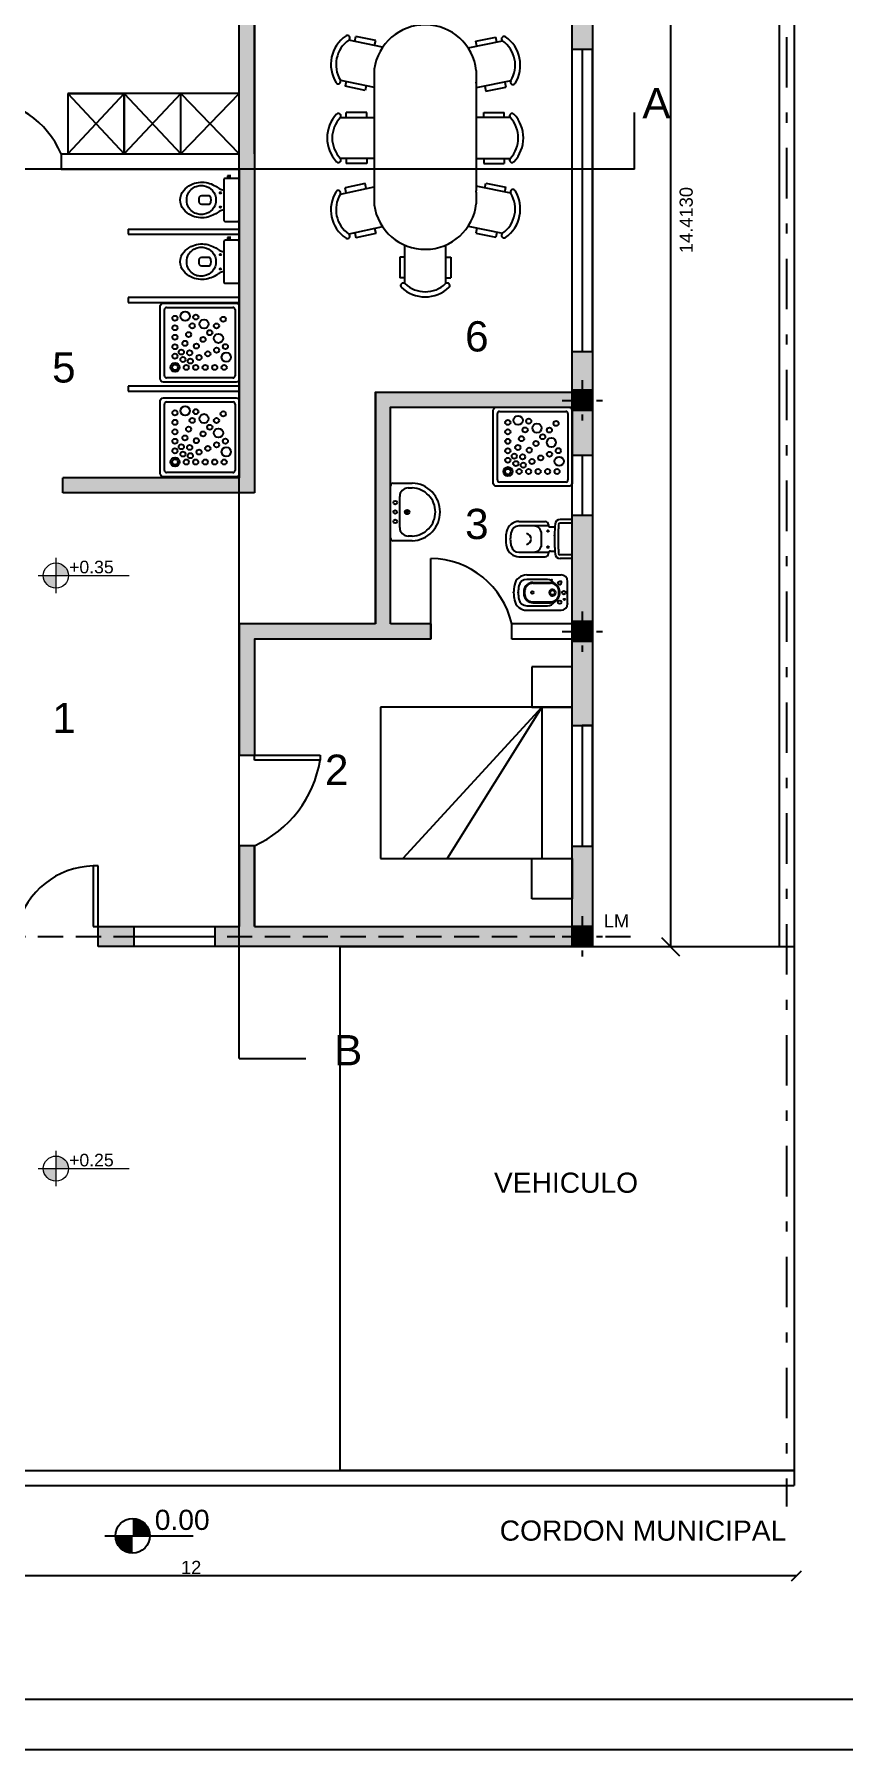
# Model space of a CAD drawing. Header units: millimetres. Extents: x 2439 to 2849, y 1282 to 1398.
# Drawn here: x 2483.49 to 2491.51, y 1326.82 to 1343.84 of the extents above; entities that cross this region are included whole.
import ezdxf

# ---------------------------------------------------------------- set-up
doc = ezdxf.new("R2010")
doc.units = ezdxf.units.MM
for name, pattern in [('ACAD_ISO04W100', [30, 24, -3, 0, -3]), ('DASHDOT', [1, 0.5, -0.25, 0, -0.25]), ('DASHED2', [0.375, 0.25, -0.125])]:
    doc.linetypes.add(name, pattern=pattern)
for name, color, linetype in [('Eje', 7, 'DASHDOT'), ('HA', 80, 'Continuous'), ('LM', 7, 'DASHED2'), ('Muro', 3, 'Continuous'), ('Ventanas', 6, 'Continuous')]:
    doc.layers.add(name, color=color, linetype=linetype)
doc.styles.get("Standard").update_dxf_attribs({"font": 'arial.ttf'})
doc.dimstyles.new('Joel', dxfattribs={"dimtxt": 0.13, "dimasz": 0.1, "dimexe": 1.25, "dimexo": 0.625, "dimgap": 0.0176, "dimtad": 1, "dimtxsty": 'Standard', "dimblk": 'OBLIQUE', "dimcen": 2.5, "dimse1": 1, "dimse2": 1, "dimclre": 256, "dimadec": 0, "dimazin": 0, "dimtfac": 1, "dimtmove": 0, "dimatfit": 3, "dimldrblk": 'OBLIQUE', "dimfxl": 1, "dimarcsym": 0})
doc.dimstyles.get("Standard").update_dxf_attribs({"dimtxt": 0.13, "dimasz": 0.18, "dimexe": 0.18, "dimexo": 0.0625, "dimgap": 0.09, "dimtad": 2, "dimdec": 4, "dimzin": 0, "dimdsep": 46, "dimtxsty": 'Standard', "dimblk": 'OBLIQUE', "dimcen": 0.09, "dimse1": 1, "dimse2": 1, "dimadec": 0, "dimazin": 0, "dimtfac": 1, "dimtdec": 4, "dimtofl": 0, "dimtmove": 1, "dimatfit": 0, "dimldrblk": 'OBLIQUE', "dimfxl": 1, "dimtolj": 1, "dimtzin": 0, "dimarcsym": 0})

# ---------------------------------------------------------------- blocks, each defined once
blk = doc.blocks.new('Armario')
for p, q in [((-0.102, 0.368), (-1.802, 0.368)), ((-1.802, 0.368), (-1.242, 0.368)), ((-1.242, 0.368), (-1.802, -0.232)), ((-1.802, 0.368), (-1.242, -0.232)), ((-1.802, 0.368), (-1.802, -0.232)), ((-1.242, 0.368), (-1.242, -0.232)), ((-0.682, 0.368), (-1.242, -0.232)), ((-1.242, -0.232), (-1.242, 0.368)), ((-1.242, 0.368), (-0.682, -0.232)), ((-0.682, -0.232), (-0.682, 0.368)), ((-0.682, 0.368), (-0.102, -0.232)), ((-0.102, 0.368), (-0.682, -0.232)), ((-0.102, -0.232), (-0.102, 0.368)), ((-1.802, -0.232), (-0.102, -0.232)), ((-1.242, -0.232), (-0.682, -0.232))]:
    blk.add_line(p, q)
blk = doc.blocks.new('MATRI-01')
for p, q in [((-0.736, 0.984), (-1.136, 0.984)), ((-1.136, 0.984), (-1.136, 0.584)), ((0.764, 0.984), (-0.736, 0.984)), ((-0.736, 0.984), (-0.736, -0.916)), ((-0.736, 0.584), (-0.736, 0.984)), ((0.764, -0.916), (0.764, 0.984)), ((0.764, 0.984), (1.164, 0.984)), ((0.764, 0.584), (0.764, 0.984)), ((1.164, 0.984), (1.164, 0.584)), ((-0.736, 0.684), (0.764, 0.684)), ((-0.736, 0.684), (0.764, -0.255)), ((-0.736, 0.684), (0.764, -0.695)), ((-1.136, 0.584), (-0.736, 0.584)), ((1.164, 0.584), (0.764, 0.584)), ((-0.736, -0.916), (0.764, -0.916))]:
    blk.add_line(p, q)
blk = doc.blocks.new('Col20x20')
at = {"layer": 'HA'}
h = blk.add_hatch(color=256, dxfattribs=at)
h.dxf.hatch_style = 1
h.paths.add_polyline_path([(-0.1, 0.1), (-0.1, -0.1), (0.1, -0.1), (0.1, 0.1)])
for p, q in [((-0.1, 0.1), (0.1, 0.1)), ((-0.1, -0.1), (-0.1, 0.1)), ((0.1, 0.1), (-0.1, 0.1)), ((0.1, 0.1), (0.1, -0.1)), ((0.1, -0.1), (-0.1, -0.1))]:
    blk.add_line(p, q)
at = {"linetype": 'ACAD_ISO04W100', "ltscale": 0.01}
for points in [[(0, 0.2), (0, -0.2)], [(-0.2, 0), (0.2, 0)]]:
    blk.add_lwpolyline(points, dxfattribs=at)
blk = doc.blocks.new('_Oblique')
at = {"color": 0, "linetype": 'ByBlock', "lineweight": -2}
blk.add_line((-0.5, -0.5), (0.5, 0.5), dxfattribs=at)
blk = doc.blocks.new('*D127')
at = {"color": 0, "lineweight": -2, "transparency": 16777216}
blk.add_line((2489.792, 1349.204), (2489.792, 1334.791), dxfattribs=at)
at = {"layer": 'Defpoints', "color": 0, "transparency": 16777216}
for p in [(2489.018, 1349.204), (2489.018, 1334.791), (2489.792, 1334.791)]:
    blk.add_point(p, dxfattribs=at)
at = {"color": 0, "lineweight": -2, "transparency": 16777216, "xscale": 0.18, "yscale": 0.18, "zscale": 0.18}
for p, rotation in [((2489.792, 1349.204), 90), ((2489.792, 1334.791), 270)]:
    blk.add_blockref('_Oblique', p, dxfattribs=dict(at, rotation=rotation))
at = {"color": 0, "transparency": 16777216, "insert": (2489.949, 1341.998), "char_height": 0.13, "attachment_point": 5, "rotation": 90}
blk.add_mtext('\\A1;14.4130', dxfattribs=at)
blk = doc.blocks.new('baño')
for p, q in [((2496.499, 1390.416), (2496.379, 1390.416)), ((2495.972, 1390.398), (2496.161, 1390.398)), ((2496.263, 1390.353), (2495.972, 1390.353)), ((2496.161, 1390.398), (2496.231, 1390.398)), ((2496.196, 1390.173), (2496.196, 1390.273)), ((2496.263, 1390.366), (2496.263, 1390.363)), ((2496.283, 1390.343), (2496.328, 1390.343)), ((2496.499, 1390.38), (2496.379, 1390.38)), ((2495.972, 1390.093), (2496.263, 1390.093)), ((2496.263, 1390.08), (2496.263, 1390.083)), ((2496.283, 1390.103), (2496.328, 1390.103)), ((2496.499, 1390.067), (2496.379, 1390.067)), ((2495.972, 1390.048), (2496.161, 1390.048)), ((2496.161, 1390.048), (2496.231, 1390.048)), ((2496.499, 1390.031), (2496.379, 1390.031)), ((2496.049, 1389.867), (2496.389, 1389.867)), ((2496.254, 1389.822), (2496.049, 1389.822)), ((2496.11, 1389.792), (2496.285, 1389.792)), ((2496.11, 1389.784), (2496.285, 1389.784)), ((2496.454, 1389.582), (2496.454, 1389.802)), ((2496.027, 1389.692), (2496.027, 1389.692)), ((2496.049, 1389.562), (2496.254, 1389.562)), ((2496.11, 1389.6), (2496.285, 1389.6)), ((2496.11, 1389.592), (2496.285, 1389.592)), ((2496.049, 1389.517), (2496.225, 1389.517)), ((2496.225, 1389.517), (2496.389, 1389.517))]:
    blk.add_line(p, q)
for centre, radius in [((2496.259, 1390.303), 0.0085), ((2496.259, 1390.143), 0.0085), ((2496.376, 1389.787), 0.0175), ((2496.104, 1389.692), 0.013), ((2496.304, 1389.692), 0.0225), ((2496.376, 1389.597), 0.0175), ((2496.416, 1389.692), 0.0175), ((2496.422, 1389.624), 0.0075)]:
    blk.add_circle(centre, radius)
for centre, radius, start, end in [((2496.379, 1390.366), 0.05, 90, 175.8235), ((2496.218, 1390.223), 0.377, 168.5558, 191.4442), ((2495.972, 1390.273), 0.125, 90, 168.5558), ((2496.218, 1390.223), 0.332, 168.5558, 191.4442), ((2495.972, 1390.273), 0.08, 90, 168.5558), ((2496.035, 1390.221), 0.0578, 2.6193, 78.3941), ((2496.036, 1390.203), 0.075, 82.3942, 82.744), ((2496.116, 1390.273), 0.08, 0, 90), ((2496.231, 1390.366), 0.032, 0, 90), ((2496.283, 1390.363), 0.02, 180, 270), ((2498.195, 1390.233), 1.871, 175.8235, 180.3034), ((2498.195, 1390.233), 1.835, 175.8235, 180.3034), ((2496.379, 1390.366), 0.014, 90, 175.8235), ((2495.972, 1390.173), 0.125, 191.4442, 270), ((2495.972, 1390.173), 0.08, 191.4442, 270), ((2496.035, 1390.226), 0.0578, 281.6059, 357.3807), ((2496.116, 1390.173), 0.08, 270, 0), ((2496.231, 1390.08), 0.032, 270, 0), ((2496.283, 1390.083), 0.02, 90, 180), ((2498.195, 1390.213), 1.871, 179.6966, 184.1765), ((2496.379, 1390.081), 0.05, 184.1765, 270), ((2498.195, 1390.213), 1.835, 179.6966, 184.1765), ((2496.379, 1390.081), 0.014, 184.1765, 270), ((2496.296, 1389.692), 0.377, 168.5558, 191.4442), ((2496.049, 1389.742), 0.125, 90, 168.5558), ((2496.296, 1389.692), 0.332, 168.5558, 191.4442), ((2496.049, 1389.742), 0.08, 90, 168.5558), ((2496.11, 1389.702), 0.09, 90, 172.3377), ((2496.11, 1389.702), 0.082, 90, 172.3377), ((2496.254, 1389.742), 0.08, 31.8445, 90), ((2496.304, 1389.692), 0.0325, 22.6199, 337.3801), ((2496.285, 1389.702), 0.09, 7.6623, 90), ((2496.285, 1389.702), 0.082, 7.6623, 90), ((2496.389, 1389.802), 0.065, 0, 90), ((2496.049, 1389.642), 0.125, 191.4442, 270), ((2496.049, 1389.642), 0.08, 191.4442, 270), ((2496.184, 1389.692), 0.165, 172.3377, 180), ((2496.184, 1389.692), 0.165, 180, 187.6623), ((2496.11, 1389.682), 0.09, 187.6623, 270), ((2496.184, 1389.692), 0.157, 172.3377, 180), ((2496.184, 1389.692), 0.157, 180, 187.6623), ((2496.11, 1389.682), 0.082, 187.6623, 270), ((2496.254, 1389.642), 0.08, 270, 328.1555), ((2496.285, 1389.682), 0.082, 270, 352.3377), ((2496.285, 1389.682), 0.09, 270, 352.3377), ((2496.304, 1389.692), 0.0325, 337.3801, 22.6199), ((2496.211, 1389.692), 0.157, 0, 7.6623), ((2496.211, 1389.692), 0.157, 352.3377, 0), ((2496.211, 1389.692), 0.165, 0, 7.6623), ((2496.211, 1389.692), 0.165, 352.3377, 0), ((2496.389, 1389.582), 0.065, 270, 0)]:
    blk.add_arc(centre, radius, start, end)
for p in [(2495.904, 1390.378), (2496.325, 1390.258), (2495.907, 1390.126), (2496.192, 1390.148), (2496.297, 1389.819), (2496.389, 1389.802), (2495.919, 1389.692), (2495.964, 1389.692), (2496.454, 1389.582)]:
    blk.add_point(p)
blk = doc.blocks.new('*D133')
at = {"color": 0, "lineweight": -2, "transparency": 16777216}
blk.add_line((2478.46, 1345.019), (2478.46, 1342.504), dxfattribs=at)
at = {"layer": 'Defpoints', "color": 0, "transparency": 16777216}
for p in [(2485.668, 1345.019), (2478.46, 1342.504), (2485.668, 1342.504)]:
    blk.add_point(p, dxfattribs=at)
at = {"color": 0, "lineweight": -2, "transparency": 16777216, "xscale": 0.1, "yscale": 0.1, "zscale": 0.1}
for p, rotation in [((2478.46, 1345.019), 90), ((2478.46, 1342.504), 270)]:
    blk.add_blockref('_Oblique', p, dxfattribs=dict(at, rotation=rotation))
at = {"color": 0, "transparency": 16777216, "insert": (2478.364, 1343.761), "char_height": 0.13, "attachment_point": 5, "rotation": 90}
blk.add_mtext('2,51', dxfattribs=at)
blk = doc.blocks.new('*D151')
at = {"color": 0, "lineweight": -2, "transparency": 16777216}
blk.add_line((2491.041, 1328.55), (2479.041, 1328.55), dxfattribs=at)
at = {"layer": 'Defpoints', "color": 0, "transparency": 16777216}
for p in [(2479.041, 1330.048), (2491.041, 1330.048), (2479.041, 1328.55)]:
    blk.add_point(p, dxfattribs=at)
at = {"color": 0, "lineweight": -2, "transparency": 16777216, "xscale": 0.1, "yscale": 0.1, "zscale": 0.1, "rotation": 180}
blk.add_blockref('_Oblique', (2479.041, 1328.55), dxfattribs=at)
at = {"color": 0, "lineweight": -2, "transparency": 16777216, "xscale": 0.1, "yscale": 0.1, "zscale": 0.1}
blk.add_blockref('_Oblique', (2491.041, 1328.55), dxfattribs=at)
at = {"color": 0, "transparency": 16777216, "insert": (2485.041, 1328.633), "char_height": 0.13, "attachment_point": 5}
blk.add_mtext('12', dxfattribs=at)

msp = doc.modelspace()

# ---------------------------------------------------------------- hatches: boundary and pattern name
h = msp.add_hatch(color=1)
h.dxf.hatch_style = 1
h.paths.add_polyline_path([(2487.0183, 1340.14147), (2488.81847, 1340.14147), (2488.81847, 1340.29147), (2486.8683, 1340.29147), (2486.8683, 1337.99147), (2485.51847, 1337.99147), (2485.51847, 1336.69147), (2485.66847, 1336.69147), (2485.66847, 1337.84147), (2487.41847, 1337.84147), (2487.41847, 1337.99147), (2487.0183, 1337.99147)])
h.paths.add_polyline_path([(2489.01847, 1340.10986), (2488.81847, 1340.10986), (2488.81847, 1339.66647), (2489.01847, 1339.66647)])
h.paths.add_polyline_path([(2489.01847, 1340.69161), (2488.81847, 1340.69161), (2488.81847, 1340.30986), (2489.01847, 1340.30986)])
h.paths.add_polyline_path([(2489.01847, 1339.06647), (2488.81847, 1339.06647), (2488.81847, 1338.01669), (2489.01847, 1338.01669)])
h.paths.add_polyline_path([(2489.01847, 1337.81669), (2488.81847, 1337.81669), (2488.81847, 1336.98352), (2489.01847, 1336.98352)])
h.paths.add_polyline_path([(2489.01847, 1335.78352), (2488.81847, 1335.78352), (2488.81847, 1335.66647), (2488.81847, 1335.26647), (2488.81847, 1334.99147), (2489.01847, 1334.99147)])
h.paths.add_polyline_path([(2488.81847, 1334.99147), (2485.66847, 1334.99147), (2485.66847, 1335.79147), (2485.51847, 1335.79147), (2485.51847, 1334.89147), (2488.81847, 1334.89147)])
h.paths.add_polyline_path([(2485.51847, 1334.89147), (2485.27521, 1334.89147), (2485.27521, 1334.79147), (2485.31847, 1334.79147), (2485.51847, 1334.79147)])
h.paths.add_polyline_path([(2485.51847, 1334.99147), (2485.27521, 1334.99147), (2485.27521, 1334.89147), (2485.51847, 1334.89147)])
h.paths.add_polyline_path([(2488.81847, 1334.89147), (2488.71847, 1334.89147), (2485.51847, 1334.89147), (2485.51847, 1334.79147), (2488.81847, 1334.79147)])
h.paths.add_polyline_path([(2484.47521, 1334.89147), (2484.11847, 1334.89147), (2484.11847, 1334.79147), (2484.47521, 1334.79147)])
h.paths.add_polyline_path([(2484.47521, 1334.99147), (2484.11847, 1334.99147), (2484.11847, 1334.89147), (2484.47521, 1334.89147)])
h.paths.add_polyline_path([(2483.31847, 1334.89147), (2482.91847, 1334.89147), (2482.91847, 1334.79147), (2483.31847, 1334.79147)])
h.paths.add_polyline_path([(2483.31847, 1334.99147), (2482.91847, 1334.99147), (2482.91847, 1334.89147), (2483.31847, 1334.89147)])
h.paths.add_polyline_path([(2479.61847, 1334.89147), (2479.21847, 1334.89147), (2479.21847, 1334.79147), (2479.61847, 1334.79147)])
h.paths.add_polyline_path([(2479.61847, 1334.99147), (2479.33275, 1334.99147), (2479.21847, 1334.99147), (2479.21847, 1334.89147), (2479.61847, 1334.89147)])
h.paths.add_polyline_path([(2480.96847, 1339.44147), (2479.21847, 1339.44147), (2479.21847, 1339.29147), (2480.96847, 1339.29147)])
h.paths.add_polyline_path([(2482.86847, 1339.44147), (2482.41847, 1339.44147), (2482.41847, 1341.48255), (2482.41847, 1342.46125), (2482.41847, 1342.50444), (2482.26847, 1342.50444), (2482.26847, 1339.44147), (2481.82964, 1339.44147), (2481.76847, 1339.44147), (2481.76847, 1339.29147), (2482.26847, 1339.29147), (2482.86847, 1339.29147)])
h.paths.add_polyline_path([(2482.79334, 1346.20444), (2482.19334, 1346.20444), (2481.67547, 1346.20444), (2481.67547, 1346.00444), (2482.26847, 1346.00444), (2482.26847, 1342.75444), (2482.26847, 1342.65444), (2482.41847, 1342.65444), (2482.41847, 1342.75444), (2482.41847, 1346.00444), (2482.79334, 1346.00444)])
h.paths.add_polyline_path([(2480.17547, 1346.20444), (2479.21847, 1346.20444), (2479.21847, 1346.00444), (2480.17547, 1346.00444)], flags=17)
h.paths.add_polyline_path([(2485.66847, 1347.20444), (2485.51847, 1347.20444), (2485.51847, 1342.50444), (2485.66847, 1342.50444), (2485.66847, 1346.20444)])
h.paths.add_polyline_path([(2485.51847, 1347.20444), (2485.46847, 1347.20444), (2485.46847, 1346.20444), (2484.52148, 1346.20444), (2484.29334, 1346.20444), (2484.29334, 1346.00444), (2485.51847, 1346.00444)])
h.paths.add_polyline_path([(2479.21847, 1349.00444), (2479.11847, 1349.00444), (2479.11847, 1346.20444), (2479.21847, 1346.20444)])
h.paths.add_polyline_path([(2479.11847, 1349.00444), (2479.01847, 1349.00444), (2479.01847, 1346.20444), (2479.11847, 1346.20444)])
h.paths.add_polyline_path([(2480.51847, 1349.20444), (2479.21847, 1349.20444), (2479.21847, 1349.10444), (2480.51847, 1349.10444)])
h.paths.add_polyline_path([(2480.51847, 1349.10444), (2479.21847, 1349.10444), (2479.21847, 1349.00444), (2480.51847, 1349.00444)])
h.paths.add_polyline_path([(2483.01864, 1349.20444), (2482.51847, 1349.20444), (2482.51847, 1349.10444), (2483.01864, 1349.10444)])
h.paths.add_polyline_path([(2483.01864, 1349.10444), (2482.91864, 1349.10444), (2482.51847, 1349.10444), (2482.51847, 1349.00444), (2483.01864, 1349.00444)])
h.paths.add_polyline_path([(2483.21847, 1350.9314), (2483.01847, 1350.9314), (2483.01847, 1349.20444), (2483.01864, 1349.20444), (2483.01864, 1349.10444), (2484.26847, 1349.10444), (2484.26847, 1349.20444), (2483.51847, 1349.20444), (2483.21847, 1349.20444)])
h.paths.add_polyline_path([(2484.26847, 1349.10444), (2483.21864, 1349.10444), (2483.21864, 1349.00444), (2484.26847, 1349.00444)])
h.paths.add_polyline_path([(2485.16847, 1349.20444), (2484.26847, 1349.20444), (2484.26847, 1349.10444), (2485.16847, 1349.10444)])
h.paths.add_polyline_path([(2485.16847, 1349.10444), (2484.26847, 1349.10444), (2484.26847, 1349.00444), (2485.16847, 1349.00444)])
h.paths.add_polyline_path([(2488.81847, 1349.10444), (2485.66864, 1349.10444), (2485.66864, 1349.00444), (2486.61847, 1349.00444), (2487.4198, 1349.00444, -0.14619945), (2487.43636, 1349.00444), (2488.81847, 1349.00444)], flags=17)
h.paths.add_polyline_path([(2485.46864, 1349.10444), (2485.16847, 1349.10444), (2485.16847, 1349.00444), (2485.46864, 1349.00444)])
h.paths.add_polyline_path([(2485.46864, 1349.20444), (2485.16847, 1349.20444), (2485.16847, 1349.10444), (2485.46864, 1349.10444)])
h.paths.add_polyline_path([(2485.66847, 1349.00444), (2485.51847, 1349.00444), (2485.51847, 1348.10444), (2485.66847, 1348.10444)], flags=17)
h.paths.add_polyline_path([(2485.51847, 1349.00444), (2485.46847, 1349.00444), (2485.46847, 1348.10444), (2485.51847, 1348.10444)])
h.paths.add_polyline_path([(2489.01847, 1349.20444), (2487.51847, 1349.20444), (2487.51847, 1351.4451), (2487.31847, 1351.4451), (2487.31847, 1349.20444), (2485.51847, 1349.20444), (2485.51847, 1349.10444), (2488.81847, 1349.10444), (2488.81847, 1349.00444), (2488.81847, 1347.21149), (2489.01847, 1347.21149)])
h.paths.add_polyline_path([(2487.51847, 1354.4451), (2485.51847, 1354.4451), (2485.51847, 1354.2451), (2485.61847, 1354.2451), (2485.71847, 1354.2451), (2485.71847, 1353.1951), (2485.86847, 1353.1951), (2485.86847, 1354.2451), (2487.31847, 1354.2451), (2487.31847, 1353.72022), (2487.51847, 1353.72022)])
h.paths.add_polyline_path([(2487.51847, 1353.12022), (2487.31847, 1353.12022), (2487.31847, 1352.3951), (2485.86847, 1352.3951), (2485.71847, 1352.3951), (2485.71847, 1352.2451), (2487.31847, 1352.2451), (2487.51847, 1352.2451)])
h.paths.add_polyline_path([(2485.51847, 1354.4451), (2483.01847, 1354.4451), (2483.01847, 1353.4451), (2483.21847, 1353.4451), (2483.21847, 1354.2451), (2485.51847, 1354.2451)])
h.paths.add_polyline_path([(2483.21847, 1352.2451), (2483.01847, 1352.2451), (2483.01847, 1351.7314), (2483.21847, 1351.7314)])
h.paths.add_polyline_path([(2488.81847, 1345.21853), (2488.21809, 1345.21853), (2488.15757, 1345.21853), (2487.61847, 1345.21853), (2487.50823, 1345.21853), (2487.33737, 1345.21853), (2487.33737, 1345.01853), (2487.61847, 1345.01853), (2488.81847, 1345.01853)])
h.paths.add_polyline_path([(2489.01847, 1346.01149), (2488.91847, 1346.01149), (2488.81847, 1346.01149), (2488.81847, 1345.21853), (2489.01847, 1345.21853)])
h.paths.add_polyline_path([(2489.01847, 1344.01853), (2488.81847, 1344.01853), (2488.81847, 1343.91682), (2488.81847, 1343.69161), (2489.01847, 1343.69161)])
h.paths.add_polyline_path([(2489.01847, 1345.01853), (2488.81847, 1345.01853), (2488.81847, 1344.81853), (2489.01847, 1344.81853)])
h.paths.add_polyline_path([(2479.11847, 1346.20444), (2479.01847, 1346.20444), (2479.01847, 1342.50444), (2479.11847, 1342.50444)])
h.paths.add_polyline_path([(2479.21847, 1346.00444), (2479.21847, 1346.20444), (2479.11847, 1346.20444), (2479.11847, 1342.50444), (2481.02078, 1342.50444), (2481.02078, 1342.65444), (2479.21847, 1342.65444)])
h.paths.add_polyline_path([(2479.11847, 1342.50444), (2479.01847, 1342.50444), (2479.01847, 1334.89147), (2479.11847, 1334.89147)])
h.paths.add_polyline_path([(2479.21847, 1339.27793), (2479.11847, 1339.27793), (2479.11847, 1338.01669), (2479.21847, 1338.01669), (2479.21847, 1338.42004)])
h.paths.add_polyline_path([(2479.21847, 1342.50444), (2479.11847, 1342.50444), (2479.11847, 1339.27793), (2479.21847, 1339.27793), (2479.21847, 1339.29147), (2479.21847, 1339.44147)])
h.paths.add_polyline_path([(2479.21847, 1338.01669), (2479.11847, 1338.01669), (2479.11847, 1334.89147), (2479.21847, 1334.89147), (2479.21847, 1334.99147)])
h.paths.add_polyline_path([(2485.66847, 1342.50444), (2485.51847, 1342.50444), (2485.51847, 1339.29147), (2485.66847, 1339.29147)])
h.paths.add_polyline_path([(2485.51847, 1339.44147), (2483.76847, 1339.44147), (2483.76847, 1339.29147), (2485.51847, 1339.29147)])
h.paths.add_polyline_path([(2482.952, 1342.65444), (2482.26847, 1342.65444), (2481.82078, 1342.65444), (2481.82078, 1342.50444), (2482.952, 1342.50444)])
at = {"lineweight": 0}
h = msp.add_hatch(color=256, dxfattribs=at)
h.paths.add_polyline_path([(2483.57587, 1338.47158, 0.41421356), (2483.70079, 1338.34666), (2483.70079, 1338.47158)])
h.paths.add_polyline_path([(2483.70079, 1338.5965), (2483.70079, 1338.47158), (2483.82571, 1338.47158, 0.41421356)])
h = msp.add_hatch(color=256, dxfattribs=at)
h.paths.add_polyline_path([(2483.57587, 1332.58871, 0.41421356), (2483.70079, 1332.4638), (2483.70079, 1332.58871)])
h.paths.add_polyline_path([(2483.70079, 1332.71363), (2483.70079, 1332.58871), (2483.82571, 1332.58871, 0.41421356)])
at = {"true_color": 0xffffff}
h = msp.add_hatch(color=7, dxfattribs=at)
h.dxf.hatch_style = 1
h.paths.add_polyline_path([(2484.46089, 1329.11729), (2484.46089, 1328.94625), (2484.63192, 1328.94625, 0.41421356)])
h = msp.add_hatch(color=7, dxfattribs=at)
h.dxf.hatch_style = 1
h.paths.add_polyline_path([(2484.46089, 1328.94625), (2484.28985, 1328.94625, 0.41421356), (2484.46089, 1328.77522)])

# ---------------------------------------------------------------- linework, layer by layer
for p, q in [((2485.51847, 1333.68224), (2485.51847, 1354.97349)), ((2490.86847, 1354.4451), (2490.86847, 1334.79147)), ((2491.01847, 1354.4451), (2491.01847, 1329.4451)), ((2486.93929, 1343.71193), (2486.60506, 1343.7835)), ((2486.6621, 1343.77129), (2486.6727, 1343.82079)), ((2486.87071, 1343.77839), (2486.6727, 1343.82079)), ((2487.86198, 1343.7735), (2488.0604, 1343.81395)), ((2488.07051, 1343.76435), (2488.0604, 1343.81395)), ((2486.86011, 1343.72888), (2486.87071, 1343.77839)), ((2487.78624, 1343.7064), (2488.12766, 1343.776)), ((2487.87209, 1343.7239), (2487.86198, 1343.7735)), ((2486.85539, 1343.49358), (2486.85539, 1342.14913)), ((2487.86789, 1343.48184), (2487.86789, 1342.28704)), ((2486.52026, 1343.38747), (2486.85539, 1343.31571)), ((2486.57729, 1343.37526), (2486.56669, 1343.32576)), ((2486.7647, 1343.28336), (2486.56669, 1343.32576)), ((2486.7753, 1343.33286), (2486.7647, 1343.28336)), ((2488.20856, 1343.37915), (2487.86789, 1343.30971)), ((2487.86789, 1343.35567), (2487.86789, 1343.36741)), ((2487.95299, 1343.32705), (2487.9631, 1343.27745)), ((2487.9631, 1343.27745), (2488.16152, 1343.3179)), ((2488.15141, 1343.3675), (2488.16152, 1343.3179)), ((2486.52023, 1343.01527), (2486.85539, 1343.01527)), ((2486.78106, 1343.0659), (2486.57855, 1343.0659)), ((2486.57855, 1343.01527), (2486.57855, 1343.0659)), ((2486.78106, 1343.01527), (2486.78106, 1343.0659)), ((2488.20305, 1343.01527), (2487.86789, 1343.01527)), ((2487.94222, 1343.0659), (2488.14472, 1343.0659)), ((2487.94222, 1343.01527), (2487.94222, 1343.0659)), ((2488.14472, 1343.01527), (2488.14472, 1343.0659)), ((2489.43644, 1342.50444), (2489.43644, 1343.06453)), ((2483.752, 1342.65444), (2483.752, 1342.50444)), ((2483.752, 1342.65444), (2483.81847, 1342.65444)), ((2486.85539, 1342.61027), (2486.52023, 1342.61027)), ((2486.57855, 1342.61027), (2486.57855, 1342.55964)), ((2486.78106, 1342.61027), (2486.78106, 1342.55964)), ((2487.86789, 1342.61027), (2488.20305, 1342.61027)), ((2487.94222, 1342.61027), (2487.94222, 1342.55964)), ((2488.14472, 1342.61027), (2488.14472, 1342.55964)), ((2489.43644, 1342.50444), (2477.62422, 1342.50444)), ((2485.41815, 1342.43633), (2485.40112, 1342.43633)), ((2485.40112, 1342.43633), (2485.40112, 1342.42119)), ((2485.40112, 1342.42119), (2485.43519, 1342.42119)), ((2485.40396, 1342.42119), (2485.40396, 1342.41031)), ((2485.43519, 1342.43633), (2485.41815, 1342.43633)), ((2485.43235, 1342.41031), (2485.43235, 1342.42119)), ((2486.78106, 1342.55964), (2486.57855, 1342.55964)), ((2487.94222, 1342.55964), (2488.14472, 1342.55964)), ((2486.52026, 1342.25524), (2486.85539, 1342.327)), ((2486.7647, 1342.35935), (2486.56669, 1342.31695)), ((2486.57729, 1342.26745), (2486.56669, 1342.31695)), ((2486.7753, 1342.30985), (2486.7647, 1342.35935)), ((2488.20856, 1342.26356), (2487.86789, 1342.333)), ((2487.86789, 1342.2753), (2487.86789, 1342.28704)), ((2487.86789, 1342.2753), (2487.86789, 1342.16088)), ((2487.95299, 1342.31566), (2487.9631, 1342.36526)), ((2487.9631, 1342.36526), (2488.16152, 1342.32481)), ((2488.15141, 1342.27521), (2488.16152, 1342.32481)), ((2486.93929, 1341.93078), (2486.60506, 1341.85921)), ((2486.86011, 1341.91383), (2486.87071, 1341.86432)), ((2487.78624, 1341.93631), (2488.12766, 1341.86671)), ((2487.87209, 1341.91881), (2487.86198, 1341.86921)), ((2484.41847, 1341.90758), (2485.51847, 1341.90758)), ((2484.41847, 1341.90758), (2484.41847, 1341.85758)), ((2484.41847, 1341.85758), (2485.51847, 1341.85758)), ((2485.41815, 1341.824), (2485.40112, 1341.824)), ((2485.40112, 1341.824), (2485.40112, 1341.80885)), ((2485.40112, 1341.80885), (2485.43519, 1341.80885)), ((2485.40396, 1341.80885), (2485.40396, 1341.79797)), ((2485.43519, 1341.824), (2485.41815, 1341.824)), ((2485.43235, 1341.79797), (2485.43235, 1341.80885)), ((2486.6621, 1341.87142), (2486.6727, 1341.82192)), ((2486.87071, 1341.86432), (2486.6727, 1341.82192)), ((2487.15904, 1341.36809), (2487.15904, 1341.74272)), ((2487.56404, 1341.74272), (2487.56404, 1341.36809)), ((2487.86198, 1341.86921), (2488.0604, 1341.82876)), ((2488.07051, 1341.87836), (2488.0604, 1341.82876)), ((2487.10841, 1341.62892), (2487.10841, 1341.42642)), ((2487.15904, 1341.62892), (2487.10841, 1341.62892)), ((2487.56404, 1341.62892), (2487.61467, 1341.62892)), ((2487.61467, 1341.62892), (2487.61467, 1341.42642)), ((2487.15904, 1341.42642), (2487.10841, 1341.42642)), ((2487.56404, 1341.42642), (2487.61467, 1341.42642)), ((2485.51847, 1341.23078), (2484.41847, 1341.23078)), ((2484.41847, 1341.23078), (2484.41847, 1341.18078)), ((2485.51847, 1341.18078), (2485.51847, 1341.23078)), ((2484.41847, 1341.18078), (2485.51847, 1341.18078)), ((2485.51847, 1340.34995), (2484.41847, 1340.34995)), ((2484.41847, 1340.34995), (2484.41847, 1340.29995)), ((2484.41847, 1340.29995), (2485.51847, 1340.29995)), ((2487.0183, 1338.84407), (2487.0183, 1339.36154)), ((2487.04526, 1339.3885), (2487.23366, 1339.3885)), ((2487.1086, 1338.94817), (2487.1086, 1339.25745)), ((2487.19097, 1339.34132), (2487.23291, 1339.34132)), ((2487.19097, 1338.86355), (2487.19097, 1338.86355)), ((2487.23291, 1338.86355), (2487.19097, 1338.86355)), ((2487.23366, 1338.81712), (2487.04526, 1338.81712)), ((2487.41847, 1337.84147), (2487.41847, 1338.64147)), ((2489.01847, 1336.98352), (2488.91847, 1336.98352)), ((2485.51847, 1336.69147), (2486.31847, 1336.69147)), ((2485.66847, 1336.64147), (2485.66847, 1336.69147)), ((2486.31847, 1336.64147), (2485.66847, 1336.64147)), ((2486.31847, 1336.69147), (2486.31847, 1336.64147)), ((2484.11847, 1335.59147), (2484.06847, 1335.59147)), ((2484.06847, 1335.59147), (2484.06847, 1334.99147)), ((2484.11847, 1334.79147), (2484.11847, 1335.59147)), ((2484.06847, 1334.99147), (2484.11847, 1334.99147)), ((2486.51847, 1329.5951), (2486.51847, 1334.79147)), ((2486.51847, 1334.79147), (2491.01847, 1334.79147)), ((2490.86847, 1334.79147), (2491.01847, 1334.79147)), ((2485.51847, 1333.68224), (2486.17942, 1333.68224)), ((2479.01847, 1329.5951), (2491.01847, 1329.5951)), ((2491.01847, 1329.5951), (2486.51847, 1329.5951)), ((2479.01847, 1329.4451), (2491.01847, 1329.4451)), ((2484.18616, 1328.94625), (2485.06161, 1328.94625)), ((2484.28985, 1328.94625), (2484.63192, 1328.94625)), ((2474.67355, 1327.32459), (2535.15284, 1327.32459)), ((2535.15284, 1326.82459), (2469.54737, 1326.82459))]:
    msp.add_line(p, q)
at = {"color": 0}
for p, q in [((2484.77674, 1340.45299), (2484.77674, 1341.11114)), ((2484.79763, 1341.13203), (2485.45579, 1341.13203)), ((2485.47668, 1341.11114), (2485.47668, 1340.45299)), ((2485.45579, 1340.43209), (2484.79763, 1340.43209)), ((2484.77674, 1339.51465), (2484.77674, 1340.1728)), ((2484.79763, 1340.19369), (2485.45579, 1340.19369)), ((2485.47668, 1340.1728), (2485.47668, 1339.51465)), ((2488.07674, 1339.42037), (2488.07674, 1340.07852)), ((2488.09763, 1340.09941), (2488.75579, 1340.09941)), ((2488.77668, 1340.07852), (2488.77668, 1339.42037)), ((2485.45579, 1339.49375), (2484.79763, 1339.49375)), ((2488.75579, 1339.39947), (2488.09763, 1339.39947))]:
    msp.add_line(p, q, dxfattribs=at)
at = {"lineweight": 0}
for p, q in [((2483.70079, 1338.64646), (2483.70079, 1338.2967)), ((2483.52591, 1338.47158), (2484.42785, 1338.47158)), ((2483.70079, 1332.7636), (2483.70079, 1332.41383)), ((2483.52591, 1332.58871), (2484.42785, 1332.58871))]:
    msp.add_line(p, q, dxfattribs=at)
for points in [[(2485.36468, 1342.10011), (2485.3415, 1342.0928, 0.06077851), (2485.31027, 1342.07766, -0.06199018), (2485.25632, 1342.04548, -0.06786777), (2485.19008, 1342.02466, -0.08647973), (2485.11437, 1342.02277, -0.08516558), (2485.03866, 1342.0469, -0.09829789), (2484.96768, 1342.10274, -0.18200411), (2484.93172, 1342.19737, -0.18200411), (2484.96768, 1342.29201, -0.09829789), (2485.03866, 1342.34784, -0.08516558), (2485.11437, 1342.37198, -0.08647973), (2485.19008, 1342.37008, -0.06786777), (2485.25632, 1342.34926, -0.06199018), (2485.31027, 1342.31709, 0.06077851), (2485.3415, 1342.30195), (2485.36468, 1342.29464)], [(2485.36468, 1341.48777), (2485.3415, 1341.48046, 0.06077851), (2485.31027, 1341.46532, -0.06199018), (2485.25632, 1341.43315, -0.06786777), (2485.19008, 1341.41233, -0.08647973), (2485.11437, 1341.41043, -0.08516558), (2485.03866, 1341.43456, -0.09829789), (2484.96768, 1341.4904, -0.18200411), (2484.93172, 1341.58504, -0.18200411), (2484.96768, 1341.67967, -0.09829789), (2485.03866, 1341.73551, -0.08516558), (2485.11437, 1341.75964, -0.08647973), (2485.19008, 1341.75775, -0.06786777), (2485.25632, 1341.73693, -0.06199018), (2485.31027, 1341.70475, 0.06077851), (2485.3415, 1341.68961), (2485.36468, 1341.6823)], [(2487.23366, 1338.81712, 0.19406609), (2487.42899, 1338.9042, 0.19406609), (2487.50924, 1339.10243, 0.19440588), (2487.42925, 1339.30114, 0.19440588), (2487.23366, 1339.3885)]]:
    msp.add_lwpolyline(points, format="xyb")
for points in [[(2485.28708, 1342.19737, -0.18052025), (2485.25159, 1342.10274, -0.16715844), (2485.17115, 1342.05589, -0.1), (2485.11437, 1342.05589, -0.09629106), (2485.06705, 1342.07434, -0.13332022), (2485.01973, 1342.12072, -0.15088597), (2484.99749, 1342.19737, -0.15088597), (2485.01973, 1342.27403, -0.13332022), (2485.06705, 1342.3204, -0.09629106), (2485.11437, 1342.33885, -0.1), (2485.17115, 1342.33885, -0.16715844), (2485.25159, 1342.29201, -0.18052025)], [(2485.51847, 1342.19737), (2485.51847, 1342.39329, 0.41803573), (2485.50143, 1342.41031), (2485.38266, 1342.41031, 0.42421709), (2485.36468, 1342.39327), (2485.36468, 1342.00182, 0.43013182), (2485.38266, 1341.98444), (2485.40396, 1341.98444), (2485.43235, 1341.98444), (2485.50143, 1341.98444, 0.41803573), (2485.51847, 1342.00145)], [(2485.12194, 1342.16898, 0.27698396), (2485.14276, 1342.15526), (2485.2232, 1342.15526, 0.39325843), (2485.2232, 1342.23949), (2485.14276, 1342.23949, 0.27698396), (2485.12194, 1342.22576, 0.2)], [(2485.51847, 1341.58504), (2485.51847, 1341.78096, 0.41803573), (2485.50143, 1341.79797), (2485.38266, 1341.79797, 0.42421709), (2485.36468, 1341.78094), (2485.36468, 1341.38948, 0.43013182), (2485.38266, 1341.3721), (2485.40396, 1341.3721), (2485.43235, 1341.3721), (2485.50143, 1341.3721, 0.41803573), (2485.51847, 1341.38912)], [(2485.28708, 1341.58504, -0.18052025), (2485.25159, 1341.4904, -0.16715844), (2485.17115, 1341.44356, -0.1), (2485.11437, 1341.44356, -0.09629106), (2485.06705, 1341.46201, -0.13332022), (2485.01973, 1341.50838, -0.15088597), (2484.99749, 1341.58504, -0.15088597), (2485.01973, 1341.66169, -0.13332022), (2485.06705, 1341.70807, -0.09629106), (2485.11437, 1341.72652, -0.1), (2485.17115, 1341.72652, -0.16715844), (2485.25159, 1341.67967, -0.18052025)], [(2485.12194, 1341.55665, 0.27698396), (2485.14276, 1341.54292), (2485.2232, 1341.54292, 0.39325843), (2485.2232, 1341.62715), (2485.14276, 1341.62715, 0.27698396), (2485.12194, 1341.61343, 0.2)]]:
    msp.add_lwpolyline(points, format="xyb", close=True)
at = {"color": 0}
for points in [[(2484.73495, 1341.14248, -0.41421356), (2484.76629, 1341.17382), (2485.48713, 1341.17382, -0.41421356), (2485.51847, 1341.14248), (2485.51847, 1340.42165, -0.41421356), (2485.48713, 1340.39031), (2484.76629, 1340.39031, -0.41421356), (2484.73495, 1340.42165)], [(2484.73495, 1340.20414, -0.41421356), (2484.76629, 1340.23548), (2485.48713, 1340.23548, -0.41421356), (2485.51847, 1340.20414), (2485.51847, 1339.48331, -0.41421356), (2485.48713, 1339.45196), (2484.76629, 1339.45196, -0.41421356), (2484.73495, 1339.48331)], [(2488.03495, 1340.10986, -0.41421356), (2488.06629, 1340.1412), (2488.78713, 1340.1412, -0.41421356), (2488.81847, 1340.10986), (2488.81847, 1339.38903, -0.41421356), (2488.78713, 1339.35769), (2488.06629, 1339.35769, -0.41421356), (2488.03495, 1339.38903)]]:
    msp.add_lwpolyline(points, format="xyb", close=True, dxfattribs=at)
for centre, radius in [((2485.33141, 1342.26835), 0.0071), ((2485.33141, 1342.12639), 0.0071), ((2485.33141, 1341.65602), 0.0071), ((2485.33141, 1341.51406), 0.0071), ((2487.06449, 1339.19604), 0.01797), ((2487.06449, 1339.0092), 0.01835), ((2487.06449, 1339.10243), 0.01797), ((2487.18236, 1339.10206), 0.02166), ((2487.18236, 1339.10206), 0.01117), ((2484.46089, 1328.94625), 0.17104)]:
    msp.add_circle(centre, radius)
for centre, radius in [((2484.98224, 1341.04449), 0.04562), ((2485.08771, 1341.03592), 0.02539), ((2484.88027, 1341.02399), 0.02539), ((2484.88027, 1340.92996), 0.02539), ((2485.01575, 1340.86219), 0.02539), ((2485.05173, 1340.94905), 0.02539), ((2485.16893, 1340.96716), 0.04562), ((2485.22587, 1340.88122), 0.02539), ((2485.29236, 1340.94771), 0.02539), ((2485.35884, 1341.01419), 0.02539), ((2484.88027, 1340.83594), 0.02539), ((2484.88027, 1340.74192), 0.02539), ((2484.97976, 1340.77532), 0.02539), ((2485.09291, 1340.74826), 0.02539), ((2485.15939, 1340.81474), 0.02539), ((2485.31181, 1340.82428), 0.04562), ((2485.29362, 1340.7073), 0.02539), ((2485.38048, 1340.74328), 0.02539), ((2484.88121, 1340.53656), 0.04475), ((2484.88121, 1340.53656), 0.02804), ((2484.88027, 1340.6479), 0.02539), ((2484.94378, 1340.68846), 0.02539), ((2484.95994, 1340.61529), 0.02539), ((2484.99255, 1340.53656), 0.02539), ((2485.02642, 1340.68177), 0.02539), ((2485.03303, 1340.59935), 0.02539), ((2485.08657, 1340.53656), 0.02539), ((2485.11989, 1340.63534), 0.02539), ((2485.18059, 1340.53656), 0.02539), ((2485.20675, 1340.67132), 0.02539), ((2485.27461, 1340.53656), 0.02539), ((2485.36864, 1340.53656), 0.02539), ((2485.38914, 1340.63759), 0.04562), ((2484.88027, 1340.08564), 0.02539), ((2484.98224, 1340.10615), 0.04562), ((2485.08771, 1340.09758), 0.02539), ((2485.16893, 1340.02882), 0.04562), ((2485.35884, 1340.07585), 0.02539), ((2488.28224, 1340.01187), 0.04562), ((2484.88027, 1339.99162), 0.02539), ((2484.88027, 1339.8976), 0.02539), ((2485.01575, 1339.92385), 0.02539), ((2485.05173, 1340.01071), 0.02539), ((2485.15939, 1339.8764), 0.02539), ((2485.22587, 1339.94288), 0.02539), ((2485.31181, 1339.88594), 0.04562), ((2485.29236, 1340.00937), 0.02539), ((2488.18027, 1339.99137), 0.02539), ((2488.18027, 1339.89734), 0.02539), ((2488.35173, 1339.91644), 0.02539), ((2488.38771, 1340.0033), 0.02539), ((2488.46893, 1339.93454), 0.04562), ((2488.52587, 1339.84861), 0.02539), ((2488.59236, 1339.91509), 0.02539), ((2488.65884, 1339.98157), 0.02539), ((2484.88027, 1339.80358), 0.02539), ((2484.88027, 1339.70956), 0.02539), ((2484.94378, 1339.75012), 0.02539), ((2484.95994, 1339.67695), 0.02539), ((2484.97976, 1339.83698), 0.02539), ((2485.02642, 1339.74343), 0.02539), ((2485.09291, 1339.80992), 0.02539), ((2485.11989, 1339.69699), 0.02539), ((2485.20675, 1339.73297), 0.02539), ((2485.29362, 1339.76896), 0.02539), ((2485.38914, 1339.69925), 0.04562), ((2485.38048, 1339.80494), 0.02539), ((2488.18027, 1339.80332), 0.02539), ((2488.18027, 1339.7093), 0.02539), ((2488.27976, 1339.74271), 0.02539), ((2488.31575, 1339.82957), 0.02539), ((2488.39291, 1339.71564), 0.02539), ((2488.45939, 1339.78212), 0.02539), ((2488.61181, 1339.79166), 0.04562), ((2488.59362, 1339.67468), 0.02539), ((2488.68048, 1339.71066), 0.02539), ((2484.88121, 1339.59822), 0.04475), ((2484.88121, 1339.59822), 0.02804), ((2484.99255, 1339.59822), 0.02539), ((2485.03303, 1339.66101), 0.02539), ((2485.08657, 1339.59822), 0.02539), ((2485.18059, 1339.59822), 0.02539), ((2485.27461, 1339.59822), 0.02539), ((2485.36864, 1339.59822), 0.02539), ((2488.18121, 1339.50394), 0.04475), ((2488.18121, 1339.50394), 0.02804), ((2488.18027, 1339.61528), 0.02539), ((2488.24378, 1339.65584), 0.02539), ((2488.25994, 1339.58267), 0.02539), ((2488.29255, 1339.50394), 0.02539), ((2488.32642, 1339.64916), 0.02539), ((2488.33303, 1339.56674), 0.02539), ((2488.38657, 1339.50394), 0.02539), ((2488.41989, 1339.60272), 0.02539), ((2488.48059, 1339.50394), 0.02539), ((2488.50675, 1339.6387), 0.02539), ((2488.57461, 1339.50394), 0.02539), ((2488.66864, 1339.50394), 0.02539), ((2488.68914, 1339.60498), 0.04562)]:
    msp.add_circle(centre, radius, dxfattribs=at)
at = {"lineweight": 0}
for centre in [(2483.70079, 1338.47158), (2483.70079, 1332.58871)]:
    msp.add_circle(centre, 0.12492, dxfattribs=at)
for centre, radius, start, end in [((2486.77088, 1343.5409), 0.34448, 124.352429, 211.473679), ((2486.77088, 1343.5409), 0.29385, 124.352429, 211.473679), ((2486.58903, 1343.8032), 0.0254, 309.133537, 119.571321), ((2487.36091, 1343.42462), 0.5102, 6.438488, 172.23253), ((2488.14388, 1343.79554), 0.0254, 59.863987, 230.301772), ((2487.95946, 1343.53504), 0.34448, 327.961629, 55.082879), ((2487.95946, 1343.53504), 0.29385, 327.961629, 55.082879), ((2486.49756, 1343.37606), 0.0254, 216.254787, 26.692572), ((2488.23114, 1343.36752), 0.0254, 152.742736, 323.180521), ((2482.91854, 1342.29895), 0.90611, 23.099592, 87.883362), ((2486.73317, 1342.81277), 0.34448, 136.439375, 223.560625), ((2486.73317, 1342.81277), 0.29385, 136.439375, 223.560625), ((2486.50043, 1343.03118), 0.0254, 321.220482, 131.658267), ((2488.22285, 1343.03118), 0.0254, 48.341733, 218.779518), ((2487.99011, 1342.81277), 0.29385, 316.439375, 43.560625), ((2487.99011, 1342.81277), 0.34448, 316.439375, 43.560625), ((2486.50043, 1342.59436), 0.0254, 228.341733, 38.779518), ((2488.22285, 1342.59436), 0.0254, 141.220482, 311.658267), ((2486.77088, 1342.10181), 0.34448, 148.526321, 235.647571), ((2486.77088, 1342.10181), 0.29385, 148.526321, 235.647571), ((2486.49756, 1342.26665), 0.0254, 333.307428, 143.745213), ((2487.95946, 1342.10767), 0.29385, 304.917121, 32.038371), ((2487.95946, 1342.10767), 0.34448, 304.917121, 32.038371), ((2488.23114, 1342.27519), 0.0254, 36.819479, 207.257264), ((2487.36091, 1342.21809), 0.5102, 187.76747, 353.561512), ((2486.58903, 1341.83951), 0.0254, 240.428679, 50.866463), ((2487.18941, 1341.74272), 0.03038, 167.651139, 180), ((2487.53367, 1341.74272), 0.03038, 0, 13.308647), ((2488.14388, 1341.84717), 0.0254, 129.698228, 300.136013), ((2487.14313, 1341.34829), 0.0254, 51.220482, 221.658267), ((2487.36154, 1341.58103), 0.34448, 226.439375, 313.560625), ((2487.36154, 1341.58103), 0.29385, 226.439375, 313.560625), ((2487.57995, 1341.34829), 0.0254, 318.341733, 128.779518), ((2487.04526, 1339.36154), 0.02696, 90, 180), ((2487.19204, 1339.25713), 0.08344, 90.728644, 180.812854), ((2487.22297, 1339.10243), 0.23909, 43.80842, 87.616839), ((2487.22297, 1339.10243), 0.23909, 0, 43.80842), ((2487.22297, 1339.10243), 0.23909, 316.19158, 0), ((2487.19204, 1338.94698), 0.08344, 179.187146, 269.271356), ((2487.22297, 1339.10243), 0.23909, 272.383161, 316.19158), ((2487.04526, 1338.84407), 0.02696, 180, 270), ((2487.40765, 1337.81085), 0.83069, 12.558187, 89.254095), ((2485.20887, 1336.81646), 1.12331, 294.151205, 351.038082), ((2484.08946, 1334.79648), 0.79527, 91.512764, 165.806853)]:
    msp.add_arc(centre, radius, start, end)
at = {"color": 0}
for centre, start, end in [((2484.79763, 1341.11114), 90, 180), ((2485.45579, 1341.11114), 0, 90), ((2484.79763, 1340.45299), 180, 270), ((2485.45579, 1340.45299), 270, 0), ((2484.79763, 1340.1728), 90, 180), ((2485.45579, 1340.1728), 0, 90), ((2488.09763, 1340.07852), 90, 180), ((2488.75579, 1340.07852), 0, 90), ((2484.79763, 1339.51465), 180, 270), ((2485.45579, 1339.51465), 270, 0), ((2488.09763, 1339.42037), 180, 270), ((2488.75579, 1339.42037), 270, 0)]:
    msp.add_arc(centre, 0.02089, start, end, dxfattribs=at)
at = {"layer": 'Eje'}
msp.add_line((2490.94347, 1349.31367), (2490.94347, 1329.23665), dxfattribs=at)
at = {"layer": 'LM'}
msp.add_line((2478.64764, 1334.89147), (2489.46544, 1334.89147), dxfattribs=at)
at = {"layer": 'Muro'}
for p, q in [((2485.66847, 1346.20444), (2485.66847, 1339.29147)), ((2485.51847, 1342.65444), (2485.51847, 1346.00444)), ((2485.66847, 1342.65444), (2485.66847, 1346.00444)), ((2488.81847, 1343.69161), (2488.81847, 1344.01853)), ((2489.01847, 1344.01853), (2489.01847, 1343.69161)), ((2488.81847, 1343.50444), (2488.81847, 1343.69161)), ((2489.01847, 1343.69161), (2489.01847, 1334.79147)), ((2483.752, 1342.50444), (2485.51847, 1342.50444)), ((2485.51847, 1342.50444), (2485.51847, 1339.44147)), ((2488.81847, 1340.29147), (2488.81847, 1341.50444)), ((2486.8683, 1340.29147), (2486.8683, 1337.99147)), ((2486.8683, 1340.29147), (2486.8683, 1337.99147)), ((2488.81847, 1337.99147), (2488.81847, 1340.14147)), ((2485.51847, 1339.44147), (2483.76847, 1339.44147)), ((2483.76847, 1339.29147), (2483.76847, 1339.44147)), ((2485.66847, 1339.29147), (2483.76847, 1339.29147)), ((2486.8683, 1337.99147), (2485.51847, 1337.99147)), ((2485.51847, 1337.99147), (2485.51847, 1336.69147)), ((2486.66847, 1337.99147), (2485.81847, 1337.99147)), ((2487.41847, 1337.99147), (2487.0183, 1337.99147)), ((2487.41847, 1337.99147), (2487.41847, 1337.84147)), ((2488.21847, 1337.84147), (2488.21847, 1337.99147)), ((2488.81847, 1337.99147), (2488.31847, 1337.99147)), ((2485.51847, 1336.69147), (2485.66847, 1336.69147)), ((2485.51847, 1335.79147), (2485.51847, 1334.99147)), ((2485.66847, 1335.79147), (2485.51847, 1335.79147)), ((2485.66847, 1334.99147), (2485.66847, 1335.79147)), ((2484.11847, 1334.79147), (2484.11847, 1334.99147)), ((2485.31847, 1334.79147), (2484.11847, 1334.79147)), ((2489.01847, 1334.79147), (2485.31847, 1334.79147))]:
    msp.add_line(p, q, dxfattribs=at)
for points in [[(2488.81847, 1340.29147), (2488.81847, 1340.50444)], [(2486.8683, 1337.99147), (2486.8683, 1340.29147), (2488.8683, 1340.29147)], [(2487.0183, 1337.99147), (2487.0183, 1340.14147), (2489.0183, 1340.14147)], [(2488.81847, 1338.99147), (2488.81847, 1340.14147)], [(2488.81847, 1339.29147), (2488.81847, 1340.14147)], [(2488.81847, 1337.99147), (2488.81847, 1338.84147)], [(2486.36847, 1337.99147), (2485.51847, 1337.99147), (2485.51847, 1336.69147)], [(2485.66847, 1334.99147), (2488.81847, 1334.99147), (2488.81847, 1337.84147)], [(2487.41847, 1337.84147), (2485.66847, 1337.84147), (2485.66847, 1336.69147)], [(2488.81847, 1337.99147), (2488.21847, 1337.99147)], [(2488.81847, 1337.84147), (2488.21847, 1337.84147)], [(2485.66847, 1335.79147), (2485.66847, 1334.99147)], [(2484.11847, 1334.99147), (2485.51847, 1334.99147)], [(2485.66847, 1334.99147), (2485.81847, 1334.99147)]]:
    msp.add_lwpolyline(points, dxfattribs=at)
at = {"layer": 'Ventanas'}
for p, q in [((2489.01847, 1343.69161), (2488.81847, 1343.69161)), ((2488.81847, 1340.69161), (2488.81847, 1343.69161)), ((2488.91847, 1343.69161), (2488.91847, 1340.69161)), ((2489.01847, 1340.69161), (2489.01847, 1343.69161)), ((2489.01847, 1340.69161), (2488.81847, 1340.69161)), ((2488.81847, 1335.78352), (2488.81847, 1336.98352)), ((2488.81847, 1336.98352), (2489.01847, 1336.98352)), ((2488.91847, 1336.98352), (2488.91847, 1335.78352)), ((2489.01847, 1335.78352), (2489.01847, 1336.98352)), ((2489.01847, 1335.78352), (2488.81847, 1335.78352)), ((2484.47521, 1334.79147), (2484.47521, 1334.99147)), ((2484.47521, 1334.99147), (2485.27521, 1334.99147)), ((2485.27521, 1334.99147), (2485.27521, 1334.79147)), ((2484.47521, 1334.89147), (2485.27521, 1334.89147)), ((2484.67521, 1334.79147), (2484.47521, 1334.79147)), ((2485.27521, 1334.79147), (2484.67521, 1334.79147))]:
    msp.add_line(p, q, dxfattribs=at)
msp.add_lwpolyline([(2488.81847, 1339.66647), (2489.01847, 1339.66647), (2489.01847, 1339.06647), (2488.81847, 1339.06647), (2488.81847, 1339.66647), (2488.91847, 1339.66647), (2488.91847, 1339.06647)], dxfattribs=at)

# ---------------------------------------------------------------- block references
for name, p in [('Armario', (2485.62027, 1342.88688)), ('baño', (-7.68103, -51.38911))]:
    msp.add_blockref(name, p)
at = {"rotation": 270}
msp.add_blockref('MATRI-01', (2487.83459, 1336.43015), dxfattribs=at)
at = {"layer": 'HA'}
for p in [(2488.91847, 1340.20986), (2488.91847, 1337.91669), (2488.91847, 1334.89147)]:
    msp.add_blockref('Col20x20', p, dxfattribs=at)

# ---------------------------------------------------------------- texts
at = {"lineweight": 0}
for s, p in [('+0.35', (2483.83181, 1338.49391)), ('+0.25', (2483.83181, 1332.61104))]:
    msp.add_text(s, height=0.124916, dxfattribs=at).set_placement(p)
at = {"attachment_point": 1}
for s, width, insert, char_height in [('A', 1.7391325, (2489.51348, 1343.30724), 0.3), ('6', 5.7108607, (2487.75666, 1340.99478), 0.3), ('5', 5.7108607, (2483.66253, 1340.6868), 0.3), ('3', 5.7108607, (2487.75664, 1339.13371), 0.3), ('1', 5.7108607, (2483.66495, 1337.2092), 0.3), ('2', 5.7108607, (2486.36749, 1336.69577), 0.3), ('B', 1.7391325, (2486.45783, 1333.91344), 0.3), ('VEHICULO', 3.1036653, (2488.04291, 1332.54911), 0.2), ('0.00', 0.5060192, (2484.68068, 1329.20476), 0.2)]:
    msp.add_mtext_dynamic_manual_height_columns(s, width=width, gutter_width=12.5, heights=[0], dxfattribs=dict(at, insert=insert, char_height=char_height))
at = {"insert": (2488.10009, 1329.09813), "char_height": 0.2, "width": 8.6790563, "attachment_point": 1}
msp.add_mtext('CORDON MUNICIPAL', dxfattribs=at)
at = {"layer": 'Eje', "insert": (2489.13111, 1335.11179), "char_height": 0.13, "attachment_point": 1}
msp.add_mtext_dynamic_manual_height_columns('LM', width=0.8740723, gutter_width=12.5, heights=[0], dxfattribs=at)

# ---------------------------------------------------------------- dimensions: what is measured, and where the dimension line sits
for base, p1, p2, dimstyle, picture, middle in [((2489.79215, 1334.79147), (2489.01847, 1349.20444), (2489.01847, 1334.79147), 'Standard', '*D127', (2489.94856, 1341.99796)), ((2478.45952, 1342.50444), (2485.66847, 1345.01853), (2485.66847, 1342.50444), 'Joel', '*D133', (2478.36379, 1343.76149))]:
    dim = msp.add_linear_dim(base=base, p1=p1, p2=p2, angle=90, dimstyle=dimstyle)
    dim.commit()
    dim.dimension.update_dxf_attribs({"geometry": picture, "text_midpoint": middle})
dim = msp.add_linear_dim(base=(2479.0411, 1328.55038), p1=(2491.0411, 1330.04797), p2=(2479.0411, 1330.04797), dimstyle='Joel', override={"dimfxl": 0.1, "dimarcsym": 2})
dim.commit()
dim.dimension.update_dxf_attribs({"geometry": '*D151', "text_midpoint": (2485.0411, 1328.63325)})

doc.saveas('drawing.dxf')
